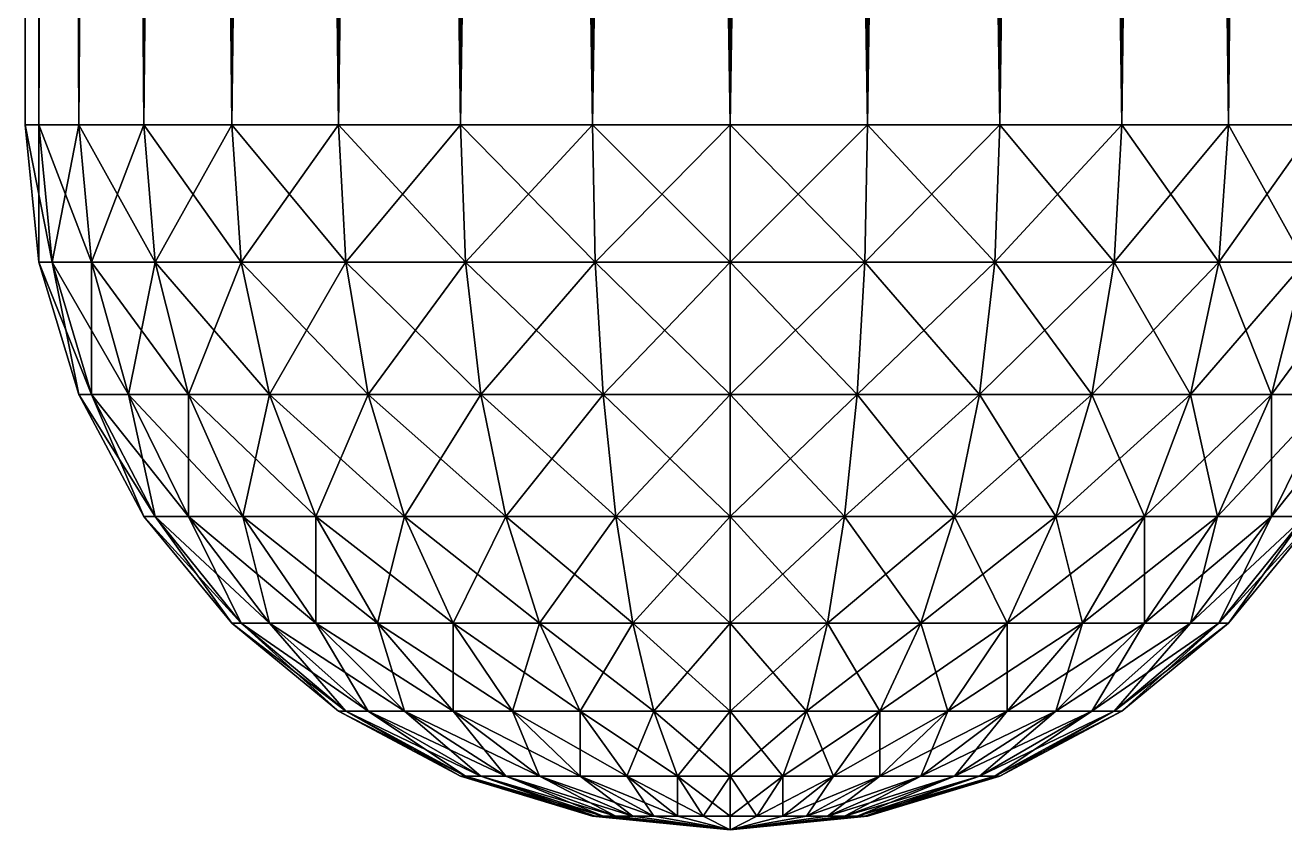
# Model space of a CAD drawing. Header units: millimetres. Extents: x -510 to 550, y -577 to 577.
# Drawn here: x -12 to 9.44, y -577 to -563.31 of the extents above; entities that cross this region are included whole.
import ezdxf

# ---------------------------------------------------------------- set-up
doc = ezdxf.new("R2010")
doc.units = ezdxf.units.MM
doc.layers.add('structure_right_middle_axle', color=7, linetype='Continuous', true_color=0x5c6b75)

msp = doc.modelspace()

# ---------------------------------------------------------------- linework, layer by layer
at = {"layer": 'structure_right_middle_axle', "true_color": 0x5c6b75}
for points in [[(-11.769, -415, -277.659), (-12, -415, -280), (-12, -565, -280)], [(-11.769, -415, -277.659), (-12, -565, -280), (-11.769, -565, -277.659)], [(-12, -415, -280), (-11.769, -415, -282.341), (-11.769, -565, -282.341)], [(-12, -415, -280), (-11.769, -565, -282.341), (-12, -565, -280)], [(-11.087, -415, -275.408), (-11.769, -415, -277.659), (-11.769, -565, -277.659)], [(-11.087, -415, -275.408), (-11.769, -565, -277.659), (-11.087, -565, -275.408)], [(-11.769, -415, -282.341), (-11.087, -415, -284.592), (-11.087, -565, -284.592)], [(-11.769, -415, -282.341), (-11.087, -565, -284.592), (-11.769, -565, -282.341)], [(-9.978, -415, -273.333), (-11.087, -415, -275.408), (-11.087, -565, -275.408)], [(-9.978, -415, -273.333), (-11.087, -565, -275.408), (-9.978, -565, -273.333)], [(-11.087, -415, -284.592), (-9.978, -415, -286.667), (-9.978, -565, -286.667)], [(-11.087, -415, -284.592), (-9.978, -565, -286.667), (-11.087, -565, -284.592)], [(-8.485, -415, -271.515), (-9.978, -415, -273.333), (-9.978, -565, -273.333)], [(-8.485, -415, -271.515), (-9.978, -565, -273.333), (-8.485, -565, -271.515)], [(-9.978, -415, -286.667), (-8.485, -415, -288.485), (-8.485, -565, -288.485)], [(-9.978, -415, -286.667), (-8.485, -565, -288.485), (-9.978, -565, -286.667)], [(-6.667, -415, -270.022), (-8.485, -415, -271.515), (-8.485, -565, -271.515)], [(-6.667, -415, -270.022), (-8.485, -565, -271.515), (-6.667, -565, -270.022)], [(-8.485, -415, -288.485), (-6.667, -415, -289.978), (-6.667, -565, -289.978)], [(-8.485, -415, -288.485), (-6.667, -565, -289.978), (-8.485, -565, -288.485)], [(-4.592, -415, -268.913), (-6.667, -415, -270.022), (-6.667, -565, -270.022)], [(-4.592, -415, -268.913), (-6.667, -565, -270.022), (-4.592, -565, -268.913)], [(-6.667, -415, -289.978), (-4.592, -415, -291.087), (-4.592, -565, -291.087)], [(-6.667, -415, -289.978), (-4.592, -565, -291.087), (-6.667, -565, -289.978)], [(-2.341, -415, -268.231), (-4.592, -415, -268.913), (-4.592, -565, -268.913)], [(-2.341, -415, -268.231), (-4.592, -565, -268.913), (-2.341, -565, -268.231)], [(-4.592, -415, -291.087), (-2.341, -415, -291.769), (-2.341, -565, -291.769)], [(-4.592, -415, -291.087), (-2.341, -565, -291.769), (-4.592, -565, -291.087)], [(0, -415, -268), (-2.341, -415, -268.231), (-2.341, -565, -268.231)], [(0, -415, -268), (-2.341, -565, -268.231), (0, -565, -268)], [(-2.341, -415, -291.769), (0, -415, -292), (0, -565, -292)], [(-2.341, -415, -291.769), (0, -565, -292), (-2.341, -565, -291.769)], [(2.341, -415, -268.231), (0, -415, -268), (0, -565, -268)], [(2.341, -415, -268.231), (0, -565, -268), (2.341, -565, -268.231)], [(0, -415, -292), (2.341, -415, -291.769), (2.341, -565, -291.769)], [(0, -415, -292), (2.341, -565, -291.769), (0, -565, -292)], [(4.592, -415, -268.913), (2.341, -415, -268.231), (2.341, -565, -268.231)], [(4.592, -415, -268.913), (2.341, -565, -268.231), (4.592, -565, -268.913)], [(2.341, -415, -291.769), (4.592, -415, -291.087), (4.592, -565, -291.087)], [(2.341, -415, -291.769), (4.592, -565, -291.087), (2.341, -565, -291.769)], [(6.667, -415, -270.022), (4.592, -415, -268.913), (4.592, -565, -268.913)], [(6.667, -415, -270.022), (4.592, -565, -268.913), (6.667, -565, -270.022)], [(4.592, -415, -291.087), (6.667, -415, -289.978), (6.667, -565, -289.978)], [(4.592, -415, -291.087), (6.667, -565, -289.978), (4.592, -565, -291.087)], [(8.485, -415, -271.515), (6.667, -415, -270.022), (6.667, -565, -270.022)], [(8.485, -415, -271.515), (6.667, -565, -270.022), (8.485, -565, -271.515)], [(6.667, -415, -289.978), (8.485, -415, -288.485), (8.485, -565, -288.485)], [(6.667, -415, -289.978), (8.485, -565, -288.485), (6.667, -565, -289.978)], [(9.978, -415, -273.333), (8.485, -415, -271.515), (8.485, -565, -271.515)], [(9.978, -415, -273.333), (8.485, -565, -271.515), (9.978, -565, -273.333)], [(8.485, -415, -288.485), (9.978, -415, -286.667), (9.978, -565, -286.667)], [(8.485, -415, -288.485), (9.978, -565, -286.667), (8.485, -565, -288.485)], [(-11.769, -565, -277.659), (-12, -565, -280), (-11.769, -567.341, -280)], [(-12, -565, -280), (-11.769, -565, -282.341), (-11.543, -567.341, -282.296)], [(-12, -565, -280), (-11.543, -567.341, -282.296), (-11.769, -567.341, -280)], [(-11.087, -565, -275.408), (-11.769, -565, -277.659), (-11.543, -567.341, -277.704)], [(-11.769, -565, -277.659), (-11.769, -567.341, -280), (-11.543, -567.341, -277.704)], [(-11.769, -565, -282.341), (-11.087, -565, -284.592), (-10.874, -567.341, -284.504)], [(-11.769, -565, -282.341), (-10.874, -567.341, -284.504), (-11.543, -567.341, -282.296)], [(-11.087, -565, -275.408), (-11.543, -567.341, -277.704), (-10.874, -567.341, -275.496)], [(-9.978, -565, -273.333), (-11.087, -565, -275.408), (-10.874, -567.341, -275.496)], [(-11.087, -565, -284.592), (-9.978, -565, -286.667), (-9.786, -567.341, -286.539)], [(-11.087, -565, -284.592), (-9.786, -567.341, -286.539), (-10.874, -567.341, -284.504)], [(-9.978, -565, -273.333), (-10.874, -567.341, -275.496), (-9.786, -567.341, -273.461)], [(-8.485, -565, -271.515), (-9.978, -565, -273.333), (-9.786, -567.341, -273.461)], [(-9.978, -565, -286.667), (-8.485, -565, -288.485), (-8.322, -567.341, -288.322)], [(-9.978, -565, -286.667), (-8.322, -567.341, -288.322), (-9.786, -567.341, -286.539)], [(-8.485, -565, -271.515), (-9.786, -567.341, -273.461), (-8.322, -567.341, -271.678)], [(-6.667, -565, -270.022), (-8.485, -565, -271.515), (-8.322, -567.341, -271.678)], [(-8.485, -565, -288.485), (-6.667, -565, -289.978), (-6.539, -567.341, -289.786)], [(-8.485, -565, -288.485), (-6.539, -567.341, -289.786), (-8.322, -567.341, -288.322)], [(-6.667, -565, -270.022), (-8.322, -567.341, -271.678), (-6.539, -567.341, -270.214)], [(-4.592, -565, -268.913), (-6.667, -565, -270.022), (-6.539, -567.341, -270.214)], [(-6.667, -565, -289.978), (-4.592, -565, -291.087), (-4.504, -567.341, -290.874)], [(-6.667, -565, -289.978), (-4.504, -567.341, -290.874), (-6.539, -567.341, -289.786)], [(-4.592, -565, -268.913), (-6.539, -567.341, -270.214), (-4.504, -567.341, -269.126)], [(-2.341, -565, -268.231), (-4.592, -565, -268.913), (-4.504, -567.341, -269.126)], [(-4.592, -565, -291.087), (-2.341, -565, -291.769), (-2.296, -567.341, -291.543)], [(-4.592, -565, -291.087), (-2.296, -567.341, -291.543), (-4.504, -567.341, -290.874)], [(-2.341, -565, -268.231), (-4.504, -567.341, -269.126), (-2.296, -567.341, -268.457)], [(0, -565, -268), (-2.341, -565, -268.231), (-2.296, -567.341, -268.457)], [(-2.341, -565, -291.769), (0, -565, -292), (0, -567.341, -291.769)], [(-2.341, -565, -291.769), (0, -567.341, -291.769), (-2.296, -567.341, -291.543)], [(0, -565, -268), (-2.296, -567.341, -268.457), (0, -567.341, -268.231)], [(2.341, -565, -268.231), (0, -565, -268), (0, -567.341, -268.231)], [(2.341, -565, -268.231), (0, -567.341, -268.231), (2.296, -567.341, -268.457)], [(0, -565, -292), (2.341, -565, -291.769), (2.296, -567.341, -291.543)], [(0, -565, -292), (2.296, -567.341, -291.543), (0, -567.341, -291.769)], [(4.592, -565, -268.913), (2.341, -565, -268.231), (2.296, -567.341, -268.457)], [(4.592, -565, -268.913), (2.296, -567.341, -268.457), (4.504, -567.341, -269.126)], [(2.341, -565, -291.769), (4.504, -567.341, -290.874), (2.296, -567.341, -291.543)], [(2.341, -565, -291.769), (4.592, -565, -291.087), (4.504, -567.341, -290.874)], [(6.667, -565, -270.022), (4.592, -565, -268.913), (4.504, -567.341, -269.126)], [(6.667, -565, -270.022), (4.504, -567.341, -269.126), (6.539, -567.341, -270.214)], [(4.592, -565, -291.087), (6.539, -567.341, -289.786), (4.504, -567.341, -290.874)], [(4.592, -565, -291.087), (6.667, -565, -289.978), (6.539, -567.341, -289.786)], [(8.485, -565, -271.515), (6.667, -565, -270.022), (6.539, -567.341, -270.214)], [(8.485, -565, -271.515), (6.539, -567.341, -270.214), (8.322, -567.341, -271.678)], [(6.667, -565, -289.978), (8.322, -567.341, -288.322), (6.539, -567.341, -289.786)], [(6.667, -565, -289.978), (8.485, -565, -288.485), (8.322, -567.341, -288.322)], [(9.978, -565, -273.333), (8.485, -565, -271.515), (8.322, -567.341, -271.678)], [(9.978, -565, -273.333), (8.322, -567.341, -271.678), (9.786, -567.341, -273.461)], [(8.485, -565, -288.485), (9.786, -567.341, -286.539), (8.322, -567.341, -288.322)], [(8.485, -565, -288.485), (9.978, -565, -286.667), (9.786, -567.341, -286.539)], [(-11.543, -567.341, -277.704), (-11.769, -567.341, -280), (-11.087, -569.592, -280)], [(-11.769, -567.341, -280), (-11.543, -567.341, -282.296), (-10.874, -569.592, -282.163)], [(-11.769, -567.341, -280), (-10.874, -569.592, -282.163), (-11.087, -569.592, -280)], [(-10.874, -567.341, -275.496), (-11.543, -567.341, -277.704), (-10.874, -569.592, -277.837)], [(-11.543, -567.341, -277.704), (-11.087, -569.592, -280), (-10.874, -569.592, -277.837)], [(-11.543, -567.341, -282.296), (-10.874, -567.341, -284.504), (-10.243, -569.592, -284.243)], [(-11.543, -567.341, -282.296), (-10.243, -569.592, -284.243), (-10.874, -569.592, -282.163)], [(-9.786, -567.341, -273.461), (-10.874, -567.341, -275.496), (-10.243, -569.592, -275.757)], [(-10.874, -567.341, -275.496), (-10.874, -569.592, -277.837), (-10.243, -569.592, -275.757)], [(-10.874, -567.341, -284.504), (-9.786, -567.341, -286.539), (-9.218, -569.592, -286.159)], [(-10.874, -567.341, -284.504), (-9.218, -569.592, -286.159), (-10.243, -569.592, -284.243)], [(-9.786, -567.341, -273.461), (-10.243, -569.592, -275.757), (-9.218, -569.592, -273.841)], [(-8.322, -567.341, -271.678), (-9.786, -567.341, -273.461), (-9.218, -569.592, -273.841)], [(-9.786, -567.341, -286.539), (-8.322, -567.341, -288.322), (-7.839, -569.592, -287.839)], [(-9.786, -567.341, -286.539), (-7.839, -569.592, -287.839), (-9.218, -569.592, -286.159)], [(-8.322, -567.341, -271.678), (-9.218, -569.592, -273.841), (-7.839, -569.592, -272.161)], [(-6.539, -567.341, -270.214), (-8.322, -567.341, -271.678), (-7.839, -569.592, -272.161)], [(-8.322, -567.341, -288.322), (-6.539, -567.341, -289.786), (-6.159, -569.592, -289.218)], [(-8.322, -567.341, -288.322), (-6.159, -569.592, -289.218), (-7.839, -569.592, -287.839)], [(-6.539, -567.341, -270.214), (-7.839, -569.592, -272.161), (-6.159, -569.592, -270.782)], [(-4.504, -567.341, -269.126), (-6.539, -567.341, -270.214), (-6.159, -569.592, -270.782)], [(-6.539, -567.341, -289.786), (-4.504, -567.341, -290.874), (-4.243, -569.592, -290.243)], [(-6.539, -567.341, -289.786), (-4.243, -569.592, -290.243), (-6.159, -569.592, -289.218)], [(-4.504, -567.341, -269.126), (-6.159, -569.592, -270.782), (-4.243, -569.592, -269.757)], [(-2.296, -567.341, -268.457), (-4.504, -567.341, -269.126), (-4.243, -569.592, -269.757)], [(-4.504, -567.341, -290.874), (-2.296, -567.341, -291.543), (-2.163, -569.592, -290.874)], [(-4.504, -567.341, -290.874), (-2.163, -569.592, -290.874), (-4.243, -569.592, -290.243)], [(-2.296, -567.341, -268.457), (-4.243, -569.592, -269.757), (-2.163, -569.592, -269.126)], [(0, -567.341, -268.231), (-2.296, -567.341, -268.457), (-2.163, -569.592, -269.126)], [(-2.296, -567.341, -291.543), (0, -567.341, -291.769), (0, -569.592, -291.087)], [(-2.296, -567.341, -291.543), (0, -569.592, -291.087), (-2.163, -569.592, -290.874)], [(0, -567.341, -268.231), (-2.163, -569.592, -269.126), (0, -569.592, -268.913)], [(2.296, -567.341, -268.457), (0, -567.341, -268.231), (0, -569.592, -268.913)], [(2.296, -567.341, -268.457), (0, -569.592, -268.913), (2.163, -569.592, -269.126)], [(0, -567.341, -291.769), (2.296, -567.341, -291.543), (2.163, -569.592, -290.874)], [(0, -567.341, -291.769), (2.163, -569.592, -290.874), (0, -569.592, -291.087)], [(4.504, -567.341, -269.126), (2.296, -567.341, -268.457), (2.163, -569.592, -269.126)], [(4.504, -567.341, -269.126), (2.163, -569.592, -269.126), (4.243, -569.592, -269.757)], [(2.296, -567.341, -291.543), (4.243, -569.592, -290.243), (2.163, -569.592, -290.874)], [(2.296, -567.341, -291.543), (4.504, -567.341, -290.874), (4.243, -569.592, -290.243)], [(6.539, -567.341, -270.214), (4.504, -567.341, -269.126), (4.243, -569.592, -269.757)], [(6.539, -567.341, -270.214), (4.243, -569.592, -269.757), (6.159, -569.592, -270.782)], [(4.504, -567.341, -290.874), (6.159, -569.592, -289.218), (4.243, -569.592, -290.243)], [(4.504, -567.341, -290.874), (6.539, -567.341, -289.786), (6.159, -569.592, -289.218)], [(8.322, -567.341, -271.678), (6.539, -567.341, -270.214), (6.159, -569.592, -270.782)], [(8.322, -567.341, -271.678), (6.159, -569.592, -270.782), (7.839, -569.592, -272.161)], [(6.539, -567.341, -289.786), (7.839, -569.592, -287.839), (6.159, -569.592, -289.218)], [(6.539, -567.341, -289.786), (8.322, -567.341, -288.322), (7.839, -569.592, -287.839)], [(9.786, -567.341, -273.461), (8.322, -567.341, -271.678), (7.839, -569.592, -272.161)], [(9.786, -567.341, -273.461), (7.839, -569.592, -272.161), (9.218, -569.592, -273.841)], [(8.322, -567.341, -288.322), (9.218, -569.592, -286.159), (7.839, -569.592, -287.839)], [(8.322, -567.341, -288.322), (9.786, -567.341, -286.539), (9.218, -569.592, -286.159)], [(10.874, -567.341, -275.496), (9.786, -567.341, -273.461), (9.218, -569.592, -273.841)], [(10.874, -567.341, -275.496), (9.218, -569.592, -273.841), (10.243, -569.592, -275.757)], [(9.786, -567.341, -286.539), (10.243, -569.592, -284.243), (9.218, -569.592, -286.159)], [(-10.874, -569.592, -277.837), (-11.087, -569.592, -280), (-9.978, -571.667, -280)], [(-11.087, -569.592, -280), (-10.874, -569.592, -282.163), (-9.786, -571.667, -281.947)], [(-11.087, -569.592, -280), (-9.786, -571.667, -281.947), (-9.978, -571.667, -280)], [(-10.243, -569.592, -275.757), (-10.874, -569.592, -277.837), (-9.786, -571.667, -278.053)], [(-10.874, -569.592, -277.837), (-9.978, -571.667, -280), (-9.786, -571.667, -278.053)], [(-10.874, -569.592, -282.163), (-10.243, -569.592, -284.243), (-9.218, -571.667, -283.818)], [(-10.874, -569.592, -282.163), (-9.218, -571.667, -283.818), (-9.786, -571.667, -281.947)], [(-9.218, -569.592, -273.841), (-10.243, -569.592, -275.757), (-9.218, -571.667, -276.182)], [(-10.243, -569.592, -275.757), (-9.786, -571.667, -278.053), (-9.218, -571.667, -276.182)], [(-10.243, -569.592, -284.243), (-9.218, -569.592, -286.159), (-8.296, -571.667, -285.543)], [(-10.243, -569.592, -284.243), (-8.296, -571.667, -285.543), (-9.218, -571.667, -283.818)], [(-7.839, -569.592, -272.161), (-9.218, -569.592, -273.841), (-8.296, -571.667, -274.457)], [(-9.218, -569.592, -273.841), (-9.218, -571.667, -276.182), (-8.296, -571.667, -274.457)], [(-9.218, -569.592, -286.159), (-7.839, -569.592, -287.839), (-7.055, -571.667, -287.055)], [(-9.218, -569.592, -286.159), (-7.055, -571.667, -287.055), (-8.296, -571.667, -285.543)], [(-7.839, -569.592, -272.161), (-8.296, -571.667, -274.457), (-7.055, -571.667, -272.945)], [(-6.159, -569.592, -270.782), (-7.839, -569.592, -272.161), (-7.055, -571.667, -272.945)], [(-7.839, -569.592, -287.839), (-6.159, -569.592, -289.218), (-5.543, -571.667, -288.296)], [(-7.839, -569.592, -287.839), (-5.543, -571.667, -288.296), (-7.055, -571.667, -287.055)], [(-6.159, -569.592, -270.782), (-7.055, -571.667, -272.945), (-5.543, -571.667, -271.704)], [(-4.243, -569.592, -269.757), (-6.159, -569.592, -270.782), (-5.543, -571.667, -271.704)], [(-6.159, -569.592, -289.218), (-4.243, -569.592, -290.243), (-3.818, -571.667, -289.218)], [(-6.159, -569.592, -289.218), (-3.818, -571.667, -289.218), (-5.543, -571.667, -288.296)], [(-4.243, -569.592, -269.757), (-5.543, -571.667, -271.704), (-3.818, -571.667, -270.782)], [(-2.163, -569.592, -269.126), (-4.243, -569.592, -269.757), (-3.818, -571.667, -270.782)], [(-4.243, -569.592, -290.243), (-2.163, -569.592, -290.874), (-1.947, -571.667, -289.786)], [(-4.243, -569.592, -290.243), (-1.947, -571.667, -289.786), (-3.818, -571.667, -289.218)], [(-2.163, -569.592, -269.126), (-3.818, -571.667, -270.782), (-1.947, -571.667, -270.214)], [(0, -569.592, -268.913), (-2.163, -569.592, -269.126), (-1.947, -571.667, -270.214)], [(-2.163, -569.592, -290.874), (0, -569.592, -291.087), (0, -571.667, -289.978)], [(-2.163, -569.592, -290.874), (0, -571.667, -289.978), (-1.947, -571.667, -289.786)], [(0, -569.592, -268.913), (-1.947, -571.667, -270.214), (0, -571.667, -270.022)], [(2.163, -569.592, -269.126), (0, -569.592, -268.913), (0, -571.667, -270.022)], [(2.163, -569.592, -269.126), (0, -571.667, -270.022), (1.947, -571.667, -270.214)], [(0, -569.592, -291.087), (2.163, -569.592, -290.874), (1.947, -571.667, -289.786)], [(0, -569.592, -291.087), (1.947, -571.667, -289.786), (0, -571.667, -289.978)], [(4.243, -569.592, -269.757), (2.163, -569.592, -269.126), (1.947, -571.667, -270.214)], [(4.243, -569.592, -269.757), (1.947, -571.667, -270.214), (3.818, -571.667, -270.782)], [(2.163, -569.592, -290.874), (3.818, -571.667, -289.218), (1.947, -571.667, -289.786)], [(2.163, -569.592, -290.874), (4.243, -569.592, -290.243), (3.818, -571.667, -289.218)], [(6.159, -569.592, -270.782), (4.243, -569.592, -269.757), (3.818, -571.667, -270.782)], [(6.159, -569.592, -270.782), (3.818, -571.667, -270.782), (5.543, -571.667, -271.704)], [(4.243, -569.592, -290.243), (5.543, -571.667, -288.296), (3.818, -571.667, -289.218)], [(4.243, -569.592, -290.243), (6.159, -569.592, -289.218), (5.543, -571.667, -288.296)], [(7.839, -569.592, -272.161), (6.159, -569.592, -270.782), (5.543, -571.667, -271.704)], [(7.839, -569.592, -272.161), (5.543, -571.667, -271.704), (7.055, -571.667, -272.945)], [(6.159, -569.592, -289.218), (7.055, -571.667, -287.055), (5.543, -571.667, -288.296)], [(6.159, -569.592, -289.218), (7.839, -569.592, -287.839), (7.055, -571.667, -287.055)], [(9.218, -569.592, -273.841), (7.839, -569.592, -272.161), (7.055, -571.667, -272.945)], [(9.218, -569.592, -273.841), (7.055, -571.667, -272.945), (8.296, -571.667, -274.457)], [(7.839, -569.592, -287.839), (8.296, -571.667, -285.543), (7.055, -571.667, -287.055)], [(7.839, -569.592, -287.839), (9.218, -569.592, -286.159), (8.296, -571.667, -285.543)], [(10.243, -569.592, -275.757), (9.218, -569.592, -273.841), (8.296, -571.667, -274.457)], [(10.243, -569.592, -275.757), (8.296, -571.667, -274.457), (9.218, -571.667, -276.182)], [(9.218, -569.592, -286.159), (9.218, -571.667, -283.818), (8.296, -571.667, -285.543)], [(10.874, -569.592, -277.837), (10.243, -569.592, -275.757), (9.218, -571.667, -276.182)], [(10.874, -569.592, -277.837), (9.218, -571.667, -276.182), (9.786, -571.667, -278.053)], [(9.218, -569.592, -286.159), (10.243, -569.592, -284.243), (9.218, -571.667, -283.818)], [(10.243, -569.592, -284.243), (9.786, -571.667, -281.947), (9.218, -571.667, -283.818)], [(-9.786, -571.667, -278.053), (-9.978, -571.667, -280), (-8.485, -573.485, -280)], [(-9.978, -571.667, -280), (-9.786, -571.667, -281.947), (-8.322, -573.485, -281.655)], [(-9.978, -571.667, -280), (-8.322, -573.485, -281.655), (-8.485, -573.485, -280)], [(-9.218, -571.667, -276.182), (-9.786, -571.667, -278.053), (-8.322, -573.485, -278.345)], [(-9.786, -571.667, -278.053), (-8.485, -573.485, -280), (-8.322, -573.485, -278.345)], [(-9.786, -571.667, -281.947), (-9.218, -571.667, -283.818), (-7.839, -573.485, -283.247)], [(-9.786, -571.667, -281.947), (-7.839, -573.485, -283.247), (-8.322, -573.485, -281.655)], [(-8.296, -571.667, -274.457), (-9.218, -571.667, -276.182), (-7.839, -573.485, -276.753)], [(-9.218, -571.667, -276.182), (-8.322, -573.485, -278.345), (-7.839, -573.485, -276.753)], [(-9.218, -571.667, -283.818), (-8.296, -571.667, -285.543), (-7.055, -573.485, -284.714)], [(-9.218, -571.667, -283.818), (-7.055, -573.485, -284.714), (-7.839, -573.485, -283.247)], [(-7.055, -571.667, -272.945), (-8.296, -571.667, -274.457), (-7.055, -573.485, -275.286)], [(-8.296, -571.667, -274.457), (-7.839, -573.485, -276.753), (-7.055, -573.485, -275.286)], [(-8.296, -571.667, -285.543), (-7.055, -571.667, -287.055), (-6, -573.485, -286)], [(-8.296, -571.667, -285.543), (-6, -573.485, -286), (-7.055, -573.485, -284.714)], [(-5.543, -571.667, -271.704), (-7.055, -571.667, -272.945), (-6, -573.485, -274)], [(-7.055, -571.667, -272.945), (-7.055, -573.485, -275.286), (-6, -573.485, -274)], [(-7.055, -571.667, -287.055), (-5.543, -571.667, -288.296), (-4.714, -573.485, -287.055)], [(-7.055, -571.667, -287.055), (-4.714, -573.485, -287.055), (-6, -573.485, -286)], [(-5.543, -571.667, -271.704), (-6, -573.485, -274), (-4.714, -573.485, -272.945)], [(-3.818, -571.667, -270.782), (-5.543, -571.667, -271.704), (-4.714, -573.485, -272.945)], [(-5.543, -571.667, -288.296), (-3.818, -571.667, -289.218), (-3.247, -573.485, -287.839)], [(-5.543, -571.667, -288.296), (-3.247, -573.485, -287.839), (-4.714, -573.485, -287.055)], [(-3.818, -571.667, -270.782), (-4.714, -573.485, -272.945), (-3.247, -573.485, -272.161)], [(-1.947, -571.667, -270.214), (-3.818, -571.667, -270.782), (-3.247, -573.485, -272.161)], [(-3.818, -571.667, -289.218), (-1.947, -571.667, -289.786), (-1.655, -573.485, -288.322)], [(-3.818, -571.667, -289.218), (-1.655, -573.485, -288.322), (-3.247, -573.485, -287.839)], [(-1.947, -571.667, -270.214), (-3.247, -573.485, -272.161), (-1.655, -573.485, -271.678)], [(0, -571.667, -270.022), (-1.947, -571.667, -270.214), (-1.655, -573.485, -271.678)], [(-1.947, -571.667, -289.786), (0, -571.667, -289.978), (0, -573.485, -288.485)], [(-1.947, -571.667, -289.786), (0, -573.485, -288.485), (-1.655, -573.485, -288.322)], [(0, -571.667, -270.022), (-1.655, -573.485, -271.678), (0, -573.485, -271.515)], [(1.947, -571.667, -270.214), (0, -571.667, -270.022), (0, -573.485, -271.515)], [(1.947, -571.667, -270.214), (0, -573.485, -271.515), (1.655, -573.485, -271.678)], [(0, -571.667, -289.978), (1.947, -571.667, -289.786), (1.655, -573.485, -288.322)], [(0, -571.667, -289.978), (1.655, -573.485, -288.322), (0, -573.485, -288.485)], [(3.818, -571.667, -270.782), (1.947, -571.667, -270.214), (1.655, -573.485, -271.678)], [(3.818, -571.667, -270.782), (1.655, -573.485, -271.678), (3.247, -573.485, -272.161)], [(1.947, -571.667, -289.786), (3.247, -573.485, -287.839), (1.655, -573.485, -288.322)], [(1.947, -571.667, -289.786), (3.818, -571.667, -289.218), (3.247, -573.485, -287.839)], [(5.543, -571.667, -271.704), (3.818, -571.667, -270.782), (3.247, -573.485, -272.161)], [(5.543, -571.667, -271.704), (3.247, -573.485, -272.161), (4.714, -573.485, -272.945)], [(3.818, -571.667, -289.218), (4.714, -573.485, -287.055), (3.247, -573.485, -287.839)], [(3.818, -571.667, -289.218), (5.543, -571.667, -288.296), (4.714, -573.485, -287.055)], [(7.055, -571.667, -272.945), (5.543, -571.667, -271.704), (4.714, -573.485, -272.945)], [(7.055, -571.667, -272.945), (4.714, -573.485, -272.945), (6, -573.485, -274)], [(5.543, -571.667, -288.296), (6, -573.485, -286), (4.714, -573.485, -287.055)], [(5.543, -571.667, -288.296), (7.055, -571.667, -287.055), (6, -573.485, -286)], [(8.296, -571.667, -274.457), (7.055, -571.667, -272.945), (6, -573.485, -274)], [(8.296, -571.667, -274.457), (6, -573.485, -274), (7.055, -573.485, -275.286)], [(7.055, -571.667, -287.055), (7.055, -573.485, -284.714), (6, -573.485, -286)], [(9.218, -571.667, -276.182), (8.296, -571.667, -274.457), (7.055, -573.485, -275.286)], [(9.218, -571.667, -276.182), (7.055, -573.485, -275.286), (7.839, -573.485, -276.753)], [(7.055, -571.667, -287.055), (8.296, -571.667, -285.543), (7.055, -573.485, -284.714)], [(8.296, -571.667, -285.543), (7.839, -573.485, -283.247), (7.055, -573.485, -284.714)], [(9.786, -571.667, -278.053), (9.218, -571.667, -276.182), (7.839, -573.485, -276.753)], [(9.786, -571.667, -278.053), (7.839, -573.485, -276.753), (8.322, -573.485, -278.345)], [(8.296, -571.667, -285.543), (9.218, -571.667, -283.818), (7.839, -573.485, -283.247)], [(9.218, -571.667, -283.818), (8.322, -573.485, -281.655), (7.839, -573.485, -283.247)], [(9.978, -571.667, -280), (9.786, -571.667, -278.053), (8.322, -573.485, -278.345)], [(9.978, -571.667, -280), (8.322, -573.485, -278.345), (8.485, -573.485, -280)], [(9.218, -571.667, -283.818), (9.786, -571.667, -281.947), (8.322, -573.485, -281.655)], [(9.786, -571.667, -281.947), (8.485, -573.485, -280), (8.322, -573.485, -281.655)], [(9.786, -571.667, -281.947), (9.978, -571.667, -280), (8.485, -573.485, -280)], [(-8.322, -573.485, -278.345), (-8.485, -573.485, -280), (-6.667, -574.978, -280)], [(-8.485, -573.485, -280), (-8.322, -573.485, -281.655), (-6.539, -574.978, -281.301)], [(-8.485, -573.485, -280), (-6.539, -574.978, -281.301), (-6.667, -574.978, -280)], [(-7.839, -573.485, -276.753), (-8.322, -573.485, -278.345), (-6.539, -574.978, -278.699)], [(-8.322, -573.485, -278.345), (-6.667, -574.978, -280), (-6.539, -574.978, -278.699)], [(-8.322, -573.485, -281.655), (-7.839, -573.485, -283.247), (-6.159, -574.978, -282.551)], [(-8.322, -573.485, -281.655), (-6.159, -574.978, -282.551), (-6.539, -574.978, -281.301)], [(-7.055, -573.485, -275.286), (-7.839, -573.485, -276.753), (-6.159, -574.978, -277.449)], [(-7.839, -573.485, -276.753), (-6.539, -574.978, -278.699), (-6.159, -574.978, -277.449)], [(-7.839, -573.485, -283.247), (-7.055, -573.485, -284.714), (-5.543, -574.978, -283.704)], [(-7.839, -573.485, -283.247), (-5.543, -574.978, -283.704), (-6.159, -574.978, -282.551)], [(-6, -573.485, -274), (-7.055, -573.485, -275.286), (-5.543, -574.978, -276.296)], [(-7.055, -573.485, -275.286), (-6.159, -574.978, -277.449), (-5.543, -574.978, -276.296)], [(-7.055, -573.485, -284.714), (-6, -573.485, -286), (-4.714, -574.978, -284.714)], [(-7.055, -573.485, -284.714), (-4.714, -574.978, -284.714), (-5.543, -574.978, -283.704)], [(-4.714, -573.485, -272.945), (-6, -573.485, -274), (-4.714, -574.978, -275.286)], [(-6, -573.485, -274), (-5.543, -574.978, -276.296), (-4.714, -574.978, -275.286)], [(-6, -573.485, -286), (-4.714, -573.485, -287.055), (-3.704, -574.978, -285.543)], [(-6, -573.485, -286), (-3.704, -574.978, -285.543), (-4.714, -574.978, -284.714)], [(-3.247, -573.485, -272.161), (-4.714, -573.485, -272.945), (-3.704, -574.978, -274.457)], [(-4.714, -573.485, -272.945), (-4.714, -574.978, -275.286), (-3.704, -574.978, -274.457)], [(-4.714, -573.485, -287.055), (-3.247, -573.485, -287.839), (-2.551, -574.978, -286.159)], [(-4.714, -573.485, -287.055), (-2.551, -574.978, -286.159), (-3.704, -574.978, -285.543)], [(-3.247, -573.485, -272.161), (-3.704, -574.978, -274.457), (-2.551, -574.978, -273.841)], [(-1.655, -573.485, -271.678), (-3.247, -573.485, -272.161), (-2.551, -574.978, -273.841)], [(-3.247, -573.485, -287.839), (-1.655, -573.485, -288.322), (-1.301, -574.978, -286.539)], [(-3.247, -573.485, -287.839), (-1.301, -574.978, -286.539), (-2.551, -574.978, -286.159)], [(-1.655, -573.485, -271.678), (-2.551, -574.978, -273.841), (-1.301, -574.978, -273.461)], [(0, -573.485, -271.515), (-1.655, -573.485, -271.678), (-1.301, -574.978, -273.461)], [(-1.655, -573.485, -288.322), (0, -573.485, -288.485), (0, -574.978, -286.667)], [(-1.655, -573.485, -288.322), (0, -574.978, -286.667), (-1.301, -574.978, -286.539)], [(0, -573.485, -271.515), (-1.301, -574.978, -273.461), (0, -574.978, -273.333)], [(1.655, -573.485, -271.678), (0, -573.485, -271.515), (0, -574.978, -273.333)], [(1.655, -573.485, -271.678), (0, -574.978, -273.333), (1.301, -574.978, -273.461)], [(0, -573.485, -288.485), (1.655, -573.485, -288.322), (1.301, -574.978, -286.539)], [(0, -573.485, -288.485), (1.301, -574.978, -286.539), (0, -574.978, -286.667)], [(3.247, -573.485, -272.161), (1.655, -573.485, -271.678), (1.301, -574.978, -273.461)], [(3.247, -573.485, -272.161), (1.301, -574.978, -273.461), (2.551, -574.978, -273.841)], [(1.655, -573.485, -288.322), (2.551, -574.978, -286.159), (1.301, -574.978, -286.539)], [(1.655, -573.485, -288.322), (3.247, -573.485, -287.839), (2.551, -574.978, -286.159)], [(4.714, -573.485, -272.945), (3.247, -573.485, -272.161), (2.551, -574.978, -273.841)], [(4.714, -573.485, -272.945), (2.551, -574.978, -273.841), (3.704, -574.978, -274.457)], [(3.247, -573.485, -287.839), (3.704, -574.978, -285.543), (2.551, -574.978, -286.159)], [(3.247, -573.485, -287.839), (4.714, -573.485, -287.055), (3.704, -574.978, -285.543)], [(6, -573.485, -274), (4.714, -573.485, -272.945), (3.704, -574.978, -274.457)], [(6, -573.485, -274), (3.704, -574.978, -274.457), (4.714, -574.978, -275.286)], [(4.714, -573.485, -287.055), (4.714, -574.978, -284.714), (3.704, -574.978, -285.543)], [(7.055, -573.485, -275.286), (6, -573.485, -274), (4.714, -574.978, -275.286)], [(7.055, -573.485, -275.286), (4.714, -574.978, -275.286), (5.543, -574.978, -276.296)], [(4.714, -573.485, -287.055), (6, -573.485, -286), (4.714, -574.978, -284.714)], [(6, -573.485, -286), (5.543, -574.978, -283.704), (4.714, -574.978, -284.714)], [(7.839, -573.485, -276.753), (7.055, -573.485, -275.286), (5.543, -574.978, -276.296)], [(7.839, -573.485, -276.753), (5.543, -574.978, -276.296), (6.159, -574.978, -277.449)], [(6, -573.485, -286), (7.055, -573.485, -284.714), (5.543, -574.978, -283.704)], [(7.055, -573.485, -284.714), (6.159, -574.978, -282.551), (5.543, -574.978, -283.704)], [(8.322, -573.485, -278.345), (7.839, -573.485, -276.753), (6.159, -574.978, -277.449)], [(8.322, -573.485, -278.345), (6.159, -574.978, -277.449), (6.539, -574.978, -278.699)], [(7.055, -573.485, -284.714), (7.839, -573.485, -283.247), (6.159, -574.978, -282.551)], [(7.839, -573.485, -283.247), (6.539, -574.978, -281.301), (6.159, -574.978, -282.551)], [(8.485, -573.485, -280), (8.322, -573.485, -278.345), (6.539, -574.978, -278.699)], [(8.485, -573.485, -280), (6.539, -574.978, -278.699), (6.667, -574.978, -280)], [(7.839, -573.485, -283.247), (8.322, -573.485, -281.655), (6.539, -574.978, -281.301)], [(8.322, -573.485, -281.655), (6.667, -574.978, -280), (6.539, -574.978, -281.301)], [(8.322, -573.485, -281.655), (8.485, -573.485, -280), (6.667, -574.978, -280)], [(-6.539, -574.978, -278.699), (-6.667, -574.978, -280), (-4.592, -576.087, -280)], [(-6.667, -574.978, -280), (-6.539, -574.978, -281.301), (-4.504, -576.087, -280.896)], [(-6.667, -574.978, -280), (-4.504, -576.087, -280.896), (-4.592, -576.087, -280)], [(-6.159, -574.978, -277.449), (-6.539, -574.978, -278.699), (-4.504, -576.087, -279.104)], [(-6.539, -574.978, -278.699), (-4.592, -576.087, -280), (-4.504, -576.087, -279.104)], [(-6.539, -574.978, -281.301), (-6.159, -574.978, -282.551), (-4.243, -576.087, -281.757)], [(-6.539, -574.978, -281.301), (-4.243, -576.087, -281.757), (-4.504, -576.087, -280.896)], [(-5.543, -574.978, -276.296), (-6.159, -574.978, -277.449), (-4.243, -576.087, -278.243)], [(-6.159, -574.978, -277.449), (-4.504, -576.087, -279.104), (-4.243, -576.087, -278.243)], [(-6.159, -574.978, -282.551), (-5.543, -574.978, -283.704), (-3.818, -576.087, -282.551)], [(-6.159, -574.978, -282.551), (-3.818, -576.087, -282.551), (-4.243, -576.087, -281.757)], [(-4.714, -574.978, -275.286), (-5.543, -574.978, -276.296), (-3.818, -576.087, -277.449)], [(-5.543, -574.978, -276.296), (-4.243, -576.087, -278.243), (-3.818, -576.087, -277.449)], [(-5.543, -574.978, -283.704), (-4.714, -574.978, -284.714), (-3.247, -576.087, -283.247)], [(-5.543, -574.978, -283.704), (-3.247, -576.087, -283.247), (-3.818, -576.087, -282.551)], [(-3.704, -574.978, -274.457), (-4.714, -574.978, -275.286), (-3.247, -576.087, -276.753)], [(-4.714, -574.978, -275.286), (-3.818, -576.087, -277.449), (-3.247, -576.087, -276.753)], [(-4.714, -574.978, -284.714), (-3.704, -574.978, -285.543), (-2.551, -576.087, -283.818)], [(-4.714, -574.978, -284.714), (-2.551, -576.087, -283.818), (-3.247, -576.087, -283.247)], [(-2.551, -574.978, -273.841), (-3.704, -574.978, -274.457), (-2.551, -576.087, -276.182)], [(-3.704, -574.978, -274.457), (-3.247, -576.087, -276.753), (-2.551, -576.087, -276.182)], [(-3.704, -574.978, -285.543), (-2.551, -574.978, -286.159), (-1.757, -576.087, -284.243)], [(-3.704, -574.978, -285.543), (-1.757, -576.087, -284.243), (-2.551, -576.087, -283.818)], [(-1.301, -574.978, -273.461), (-2.551, -574.978, -273.841), (-1.757, -576.087, -275.757)], [(-2.551, -574.978, -273.841), (-2.551, -576.087, -276.182), (-1.757, -576.087, -275.757)], [(-2.551, -574.978, -286.159), (-1.301, -574.978, -286.539), (-0.896, -576.087, -284.504)], [(-2.551, -574.978, -286.159), (-0.896, -576.087, -284.504), (-1.757, -576.087, -284.243)], [(-1.301, -574.978, -273.461), (-1.757, -576.087, -275.757), (-0.896, -576.087, -275.496)], [(0, -574.978, -273.333), (-1.301, -574.978, -273.461), (-0.896, -576.087, -275.496)], [(-1.301, -574.978, -286.539), (0, -574.978, -286.667), (0, -576.087, -284.592)], [(-1.301, -574.978, -286.539), (0, -576.087, -284.592), (-0.896, -576.087, -284.504)], [(0, -574.978, -273.333), (-0.896, -576.087, -275.496), (0, -576.087, -275.408)], [(1.301, -574.978, -273.461), (0, -574.978, -273.333), (0, -576.087, -275.408)], [(1.301, -574.978, -273.461), (0, -576.087, -275.408), (0.896, -576.087, -275.496)], [(0, -574.978, -286.667), (1.301, -574.978, -286.539), (0.896, -576.087, -284.504)], [(0, -574.978, -286.667), (0.896, -576.087, -284.504), (0, -576.087, -284.592)], [(2.551, -574.978, -273.841), (1.301, -574.978, -273.461), (0.896, -576.087, -275.496)], [(2.551, -574.978, -273.841), (0.896, -576.087, -275.496), (1.757, -576.087, -275.757)], [(1.301, -574.978, -286.539), (1.757, -576.087, -284.243), (0.896, -576.087, -284.504)], [(1.301, -574.978, -286.539), (2.551, -574.978, -286.159), (1.757, -576.087, -284.243)], [(3.704, -574.978, -274.457), (2.551, -574.978, -273.841), (1.757, -576.087, -275.757)], [(3.704, -574.978, -274.457), (1.757, -576.087, -275.757), (2.551, -576.087, -276.182)], [(2.551, -574.978, -286.159), (2.551, -576.087, -283.818), (1.757, -576.087, -284.243)], [(4.714, -574.978, -275.286), (3.704, -574.978, -274.457), (2.551, -576.087, -276.182)], [(4.714, -574.978, -275.286), (2.551, -576.087, -276.182), (3.247, -576.087, -276.753)], [(2.551, -574.978, -286.159), (3.704, -574.978, -285.543), (2.551, -576.087, -283.818)], [(3.704, -574.978, -285.543), (3.247, -576.087, -283.247), (2.551, -576.087, -283.818)], [(5.543, -574.978, -276.296), (4.714, -574.978, -275.286), (3.247, -576.087, -276.753)], [(5.543, -574.978, -276.296), (3.247, -576.087, -276.753), (3.818, -576.087, -277.449)], [(3.704, -574.978, -285.543), (4.714, -574.978, -284.714), (3.247, -576.087, -283.247)], [(4.714, -574.978, -284.714), (3.818, -576.087, -282.551), (3.247, -576.087, -283.247)], [(6.159, -574.978, -277.449), (5.543, -574.978, -276.296), (3.818, -576.087, -277.449)], [(6.159, -574.978, -277.449), (3.818, -576.087, -277.449), (4.243, -576.087, -278.243)], [(4.714, -574.978, -284.714), (5.543, -574.978, -283.704), (3.818, -576.087, -282.551)], [(5.543, -574.978, -283.704), (4.243, -576.087, -281.757), (3.818, -576.087, -282.551)], [(6.539, -574.978, -278.699), (6.159, -574.978, -277.449), (4.243, -576.087, -278.243)], [(6.539, -574.978, -278.699), (4.243, -576.087, -278.243), (4.504, -576.087, -279.104)], [(5.543, -574.978, -283.704), (6.159, -574.978, -282.551), (4.243, -576.087, -281.757)], [(6.159, -574.978, -282.551), (4.504, -576.087, -280.896), (4.243, -576.087, -281.757)], [(6.667, -574.978, -280), (6.539, -574.978, -278.699), (4.504, -576.087, -279.104)], [(6.667, -574.978, -280), (4.504, -576.087, -279.104), (4.592, -576.087, -280)], [(6.159, -574.978, -282.551), (6.539, -574.978, -281.301), (4.504, -576.087, -280.896)], [(6.539, -574.978, -281.301), (4.592, -576.087, -280), (4.504, -576.087, -280.896)], [(6.539, -574.978, -281.301), (6.667, -574.978, -280), (4.592, -576.087, -280)], [(-4.504, -576.087, -279.104), (-4.592, -576.087, -280), (-2.341, -576.769, -280)], [(-4.592, -576.087, -280), (-4.504, -576.087, -280.896), (-2.296, -576.769, -280.457)], [(-4.592, -576.087, -280), (-2.296, -576.769, -280.457), (-2.341, -576.769, -280)], [(-4.243, -576.087, -278.243), (-4.504, -576.087, -279.104), (-2.296, -576.769, -279.543)], [(-4.504, -576.087, -279.104), (-2.341, -576.769, -280), (-2.296, -576.769, -279.543)], [(-4.504, -576.087, -280.896), (-4.243, -576.087, -281.757), (-2.163, -576.769, -280.896)], [(-4.504, -576.087, -280.896), (-2.163, -576.769, -280.896), (-2.296, -576.769, -280.457)], [(-3.818, -576.087, -277.449), (-4.243, -576.087, -278.243), (-2.163, -576.769, -279.104)], [(-4.243, -576.087, -278.243), (-2.296, -576.769, -279.543), (-2.163, -576.769, -279.104)], [(-4.243, -576.087, -281.757), (-3.818, -576.087, -282.551), (-1.947, -576.769, -281.301)], [(-4.243, -576.087, -281.757), (-1.947, -576.769, -281.301), (-2.163, -576.769, -280.896)], [(-3.247, -576.087, -276.753), (-3.818, -576.087, -277.449), (-1.947, -576.769, -278.699)], [(-3.818, -576.087, -277.449), (-2.163, -576.769, -279.104), (-1.947, -576.769, -278.699)], [(-3.818, -576.087, -282.551), (-3.247, -576.087, -283.247), (-1.655, -576.769, -281.655)], [(-3.818, -576.087, -282.551), (-1.655, -576.769, -281.655), (-1.947, -576.769, -281.301)], [(-2.551, -576.087, -276.182), (-3.247, -576.087, -276.753), (-1.655, -576.769, -278.345)], [(-3.247, -576.087, -276.753), (-1.947, -576.769, -278.699), (-1.655, -576.769, -278.345)], [(-3.247, -576.087, -283.247), (-2.551, -576.087, -283.818), (-1.301, -576.769, -281.947)], [(-3.247, -576.087, -283.247), (-1.301, -576.769, -281.947), (-1.655, -576.769, -281.655)], [(-1.757, -576.087, -275.757), (-2.551, -576.087, -276.182), (-1.301, -576.769, -278.053)], [(-2.551, -576.087, -276.182), (-1.655, -576.769, -278.345), (-1.301, -576.769, -278.053)], [(-2.551, -576.087, -283.818), (-1.757, -576.087, -284.243), (-0.896, -576.769, -282.163)], [(-2.551, -576.087, -283.818), (-0.896, -576.769, -282.163), (-1.301, -576.769, -281.947)], [(-0.896, -576.087, -275.496), (-1.757, -576.087, -275.757), (-0.896, -576.769, -277.837)], [(-1.757, -576.087, -275.757), (-1.301, -576.769, -278.053), (-0.896, -576.769, -277.837)], [(-1.757, -576.087, -284.243), (-0.896, -576.087, -284.504), (-0.457, -576.769, -282.296)], [(-1.757, -576.087, -284.243), (-0.457, -576.769, -282.296), (-0.896, -576.769, -282.163)], [(0, -576.087, -275.408), (-0.896, -576.087, -275.496), (-0.457, -576.769, -277.704)], [(-0.896, -576.087, -275.496), (-0.896, -576.769, -277.837), (-0.457, -576.769, -277.704)], [(-0.896, -576.087, -284.504), (0, -576.087, -284.592), (0, -576.769, -282.341)], [(-0.896, -576.087, -284.504), (0, -576.769, -282.341), (-0.457, -576.769, -282.296)], [(0, -576.087, -275.408), (-0.457, -576.769, -277.704), (0, -576.769, -277.659)], [(0.896, -576.087, -275.496), (0, -576.087, -275.408), (0, -576.769, -277.659)], [(0.896, -576.087, -275.496), (0, -576.769, -277.659), (0.457, -576.769, -277.704)], [(0, -576.087, -284.592), (0.896, -576.087, -284.504), (0.457, -576.769, -282.296)], [(0, -576.087, -284.592), (0.457, -576.769, -282.296), (0, -576.769, -282.341)], [(1.757, -576.087, -275.757), (0.896, -576.087, -275.496), (0.457, -576.769, -277.704)], [(1.757, -576.087, -275.757), (0.457, -576.769, -277.704), (0.896, -576.769, -277.837)], [(0.896, -576.087, -284.504), (0.896, -576.769, -282.163), (0.457, -576.769, -282.296)], [(2.551, -576.087, -276.182), (1.757, -576.087, -275.757), (0.896, -576.769, -277.837)], [(2.551, -576.087, -276.182), (0.896, -576.769, -277.837), (1.301, -576.769, -278.053)], [(0.896, -576.087, -284.504), (1.757, -576.087, -284.243), (0.896, -576.769, -282.163)], [(1.757, -576.087, -284.243), (1.301, -576.769, -281.947), (0.896, -576.769, -282.163)], [(3.247, -576.087, -276.753), (2.551, -576.087, -276.182), (1.301, -576.769, -278.053)], [(3.247, -576.087, -276.753), (1.301, -576.769, -278.053), (1.655, -576.769, -278.345)], [(1.757, -576.087, -284.243), (2.551, -576.087, -283.818), (1.301, -576.769, -281.947)], [(2.551, -576.087, -283.818), (1.655, -576.769, -281.655), (1.301, -576.769, -281.947)], [(3.818, -576.087, -277.449), (3.247, -576.087, -276.753), (1.655, -576.769, -278.345)], [(3.818, -576.087, -277.449), (1.655, -576.769, -278.345), (1.947, -576.769, -278.699)], [(2.551, -576.087, -283.818), (3.247, -576.087, -283.247), (1.655, -576.769, -281.655)], [(3.247, -576.087, -283.247), (1.947, -576.769, -281.301), (1.655, -576.769, -281.655)], [(4.243, -576.087, -278.243), (3.818, -576.087, -277.449), (1.947, -576.769, -278.699)], [(4.243, -576.087, -278.243), (1.947, -576.769, -278.699), (2.163, -576.769, -279.104)], [(3.247, -576.087, -283.247), (3.818, -576.087, -282.551), (1.947, -576.769, -281.301)], [(3.818, -576.087, -282.551), (2.163, -576.769, -280.896), (1.947, -576.769, -281.301)], [(4.504, -576.087, -279.104), (4.243, -576.087, -278.243), (2.163, -576.769, -279.104)], [(4.504, -576.087, -279.104), (2.163, -576.769, -279.104), (2.296, -576.769, -279.543)], [(3.818, -576.087, -282.551), (4.243, -576.087, -281.757), (2.163, -576.769, -280.896)], [(4.243, -576.087, -281.757), (2.296, -576.769, -280.457), (2.163, -576.769, -280.896)], [(4.592, -576.087, -280), (4.504, -576.087, -279.104), (2.296, -576.769, -279.543)], [(4.592, -576.087, -280), (2.296, -576.769, -279.543), (2.341, -576.769, -280)], [(4.243, -576.087, -281.757), (4.504, -576.087, -280.896), (2.296, -576.769, -280.457)], [(4.504, -576.087, -280.896), (2.341, -576.769, -280), (2.296, -576.769, -280.457)], [(4.504, -576.087, -280.896), (4.592, -576.087, -280), (2.341, -576.769, -280)], [(-2.296, -576.769, -279.543), (-2.341, -576.769, -280), (0, -577, -280)], [(-2.341, -576.769, -280), (-2.296, -576.769, -280.457), (0, -577, -280)], [(-2.163, -576.769, -279.104), (-2.296, -576.769, -279.543), (0, -577, -280)], [(-2.296, -576.769, -280.457), (-2.163, -576.769, -280.896), (0, -577, -280)], [(-1.947, -576.769, -278.699), (-2.163, -576.769, -279.104), (0, -577, -280)], [(-2.163, -576.769, -280.896), (-1.947, -576.769, -281.301), (0, -577, -280)], [(-1.655, -576.769, -278.345), (-1.947, -576.769, -278.699), (0, -577, -280)], [(-1.947, -576.769, -281.301), (-1.655, -576.769, -281.655), (0, -577, -280)], [(-1.301, -576.769, -278.053), (-1.655, -576.769, -278.345), (0, -577, -280)], [(-1.655, -576.769, -281.655), (-1.301, -576.769, -281.947), (0, -577, -280)], [(-0.896, -576.769, -277.837), (-1.301, -576.769, -278.053), (0, -577, -280)], [(-1.301, -576.769, -281.947), (-0.896, -576.769, -282.163), (0, -577, -280)], [(-0.457, -576.769, -277.704), (-0.896, -576.769, -277.837), (0, -577, -280)], [(-0.896, -576.769, -282.163), (-0.457, -576.769, -282.296), (0, -577, -280)], [(0, -576.769, -277.659), (-0.457, -576.769, -277.704), (0, -577, -280)], [(-0.457, -576.769, -282.296), (0, -576.769, -282.341), (0, -577, -280)], [(2.341, -576.769, -280), (2.296, -576.769, -279.543), (0, -577, -280)], [(2.296, -576.769, -279.543), (2.163, -576.769, -279.104), (0, -577, -280)], [(2.163, -576.769, -279.104), (1.947, -576.769, -278.699), (0, -577, -280)], [(1.947, -576.769, -278.699), (1.655, -576.769, -278.345), (0, -577, -280)], [(1.655, -576.769, -278.345), (1.301, -576.769, -278.053), (0, -577, -280)], [(1.301, -576.769, -278.053), (0.896, -576.769, -277.837), (0, -577, -280)], [(0.896, -576.769, -277.837), (0.457, -576.769, -277.704), (0, -577, -280)], [(0.457, -576.769, -277.704), (0, -576.769, -277.659), (0, -577, -280)], [(0, -576.769, -282.341), (0.457, -576.769, -282.296), (0, -577, -280)], [(0.457, -576.769, -282.296), (0.896, -576.769, -282.163), (0, -577, -280)], [(0.896, -576.769, -282.163), (1.301, -576.769, -281.947), (0, -577, -280)], [(1.301, -576.769, -281.947), (1.655, -576.769, -281.655), (0, -577, -280)], [(1.655, -576.769, -281.655), (1.947, -576.769, -281.301), (0, -577, -280)], [(1.947, -576.769, -281.301), (2.163, -576.769, -280.896), (0, -577, -280)], [(2.163, -576.769, -280.896), (2.296, -576.769, -280.457), (0, -577, -280)], [(2.296, -576.769, -280.457), (2.341, -576.769, -280), (0, -577, -280)]]:
    msp.add_3dface(points, dxfattribs=at)

doc.saveas('drawing.dxf')
